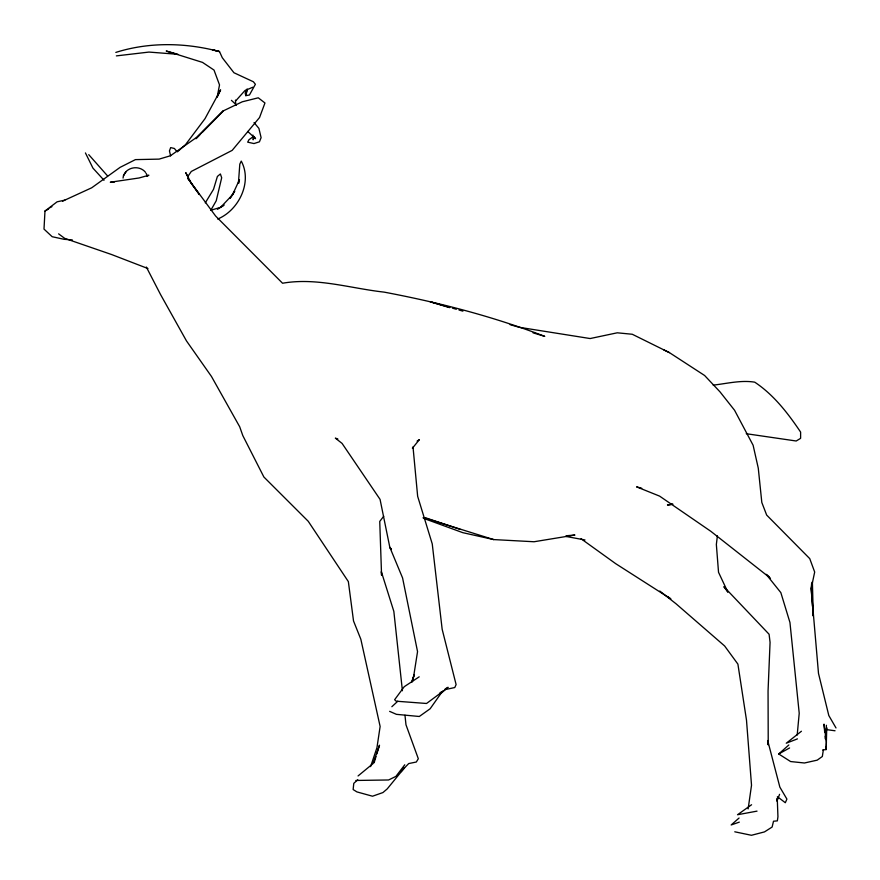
<?xml version="1.0" encoding="UTF-8"?>
<svg xmlns="http://www.w3.org/2000/svg" width="880" height="880" viewBox="0 0 880 880"><rect width="100%" height="100%" fill="white"/><g stroke="black" fill="none" stroke-linecap="round" stroke-linejoin="round"><path stroke-width="1.32" d="M533.027 332.827L544.753 336.369C492.822 316.371 438.724 302.423 384.087 292.116C350.515 288.398 316.437 277.255 282.546 283.239L215.611 216.029L187.671 178.156L199.364 194.535L191.455 183.557L185.757 172.634L187.748 176.627L191.279 171.457L232.177 150.37L259.556 117.513L264.957 102.982L258.269 97.801L242.253 101.805L223.366 110.847L196.603 137.39L170.401 155.782L159.126 159.115L135.41 159.621L120.109 167.354L91.707 187.792L64.845 200.123L57.101 201.817L44.979 211.035L44 229.097L52.162 236.709L64.185 239.327L72.27 239.888M238.425 183.007L239.811 164.131L241.252 161.084C252.637 182.16 238.722 210.397 217.657 219.043M811.657 583.066L811.184 588.544L812.405 606.254M797.192 735.031L799.216 713.262L789.954 622.512L780.846 592.636L766.183 574.332L769.109 576.763M717.398 535.854L716.353 544.467L718.531 572.297L727.87 592.163L723.888 586.685L769.087 634.249L770.066 642.356L768.053 691.009L768.229 744.623M748.143 808.896L751.52 785.268L746.493 720.148L737.902 664.114L724.636 645.975L675.994 603.746L659.813 591.052M123.046 178.079C124.223 167.475 138.754 164.175 145.431 172.216M823.339 749.958L822.338 756.492L817.201 760.155L804.441 762.993L790.614 761.552L778.723 753.973L788.843 744.964M825.957 732.952L826.408 725.285M825.803 732.963L826.76 727.716L826.155 749.551L822.701 749.991M247.126 89.034L245.806 95.645L249.436 95.007L255.387 84.293L253.407 81.774L233.937 72.743L222.288 57.717L219.516 51.59L212.465 49.819L219.516 51.59C185.779 42.603 149.336 41.811 115.819 52.415M412.962 680.801L417.549 651.629L402.578 577.951L389.807 547.261L380.061 499.378L342.078 443.41L335.346 438.13L337.854 439.01M238.733 183.304L239.47 179.696L232.518 194.799L230.241 198.077M247.214 89.507L245.806 95.645L245.19 93.115L246.631 89.474M374.11 762.784L376.035 756.503M376.805 753.984L379.5 745.195L372.999 763.631L358.061 775.951M411.84 681.978L414.249 674.52L411.697 682.198M370.59 766.623L376.959 747.659L380.127 726.462L360.844 639.265L353.529 620.994L348.359 581.614L308.231 521.279L263.868 476.993L242.814 435.6L239.69 426.756L211.464 376.464L186.472 340.901L160.578 294.591L146.344 267.025M779.559 794.332L776.974 801.196L777.249 798.127L777.942 816.794L777.348 820.875L773.509 821.227L772.123 827.046L764.478 831.908L751.443 835.285L734.767 831.798M254.122 137.819L253.121 139.777L252.901 135.058M210.98 209.979L216.238 200.761L221.683 177.782L220.385 173.965L217.393 176.44L213.521 189.332L205.293 202.862M234.663 191.389L232.518 194.799L220.594 207.339L210.573 210.331M123.376 175.813L126.192 171.545M230.131 197.967L234.553 191.279M404.767 764.786L395.912 776.391L388.586 779.977L355.872 780.461M383.735 516.23L379.742 521.433L381.568 575.19L381.337 571.67L393.844 611.402L402.413 690.756M235.807 100.782L244.948 90.552L252.813 87.219M196.075 138.446L223.366 110.847L202.609 131.989M196.009 138.721L199.782 134.882M391.853 706.717L397.804 701.228M177.452 151.822L185.559 144.606L204.996 118.69L220.605 89.859L217.14 97.295L219.516 84.92L214.005 70.059L202.488 62.381L166.232 51.029L177.947 54.307L148.973 52.074L116.369 55.891M357.775 779.79L353.793 783.332L353.133 789.547L356.928 791.912L372.515 796.213L382.932 792.561L387.2 788.92L404.547 767.734L400.818 771.749L408.694 763.576L416.317 762.014L418.319 758.736L405.977 724.768L404.976 715.242M739.068 818.026L731.17 824.967L739.31 822.129M801.427 731.236L786.269 743.215L797.445 738.881M252.747 136.983L248.919 139.777L247.687 142.164L253.979 143.561L259.435 141.812L261.107 137.665L258.896 128.37L254.056 122.562M751.586 804.738L737.528 814.737L757.031 811.129M419.199 676.83L404.25 686.697L394.636 699.721L396.154 701.195L426.536 703.483L443.619 690.822L440.033 692.67M220.594 207.339L223.52 205.436M217.437 209.33L224.191 204.985M417.076 441.1L419.397 439.626L412.401 448.228L413.017 446.974L417.659 496.331L432.245 543.895L442.167 629.299L456.104 684.574L454.784 687.544L444.488 689.733M445.159 688.919L448.096 687.291L441.023 693.341L430.144 708.763L419.309 716.485L396.418 714.34L389.631 711.359M778.723 753.973L789.602 747.945M44.979 211.035L48.488 209.11M146.641 176.407L148.885 175.23L139.051 177.98L110.319 182.215L114.213 182.237M49.577 207.845L51.92 206.657M62.502 201.311L64.845 200.123M672.793 504.119L667.469 505.032L672.705 504.295M713.196 385.132C726.88 383.603 741.004 379.929 754.743 382.173C773.872 394.9 787.919 413.248 800.613 432.08L800.613 438.339L796.191 441.001L746.229 433.708M566.049 535.766L574.937 535.04L534.05 541.75L493.713 539.583L462.792 532.664L423.302 518.243M825.561 729.487L835.043 730.774M566.192 536.481L584.991 539.968M641.762 488.268L636.592 486.86L659.604 496.122L710.875 531.344L770.451 578.226M449.801 307.384L430.133 301.752L449.669 307.648M452.419 308.132L456.346 309.265M458.975 310.013L462.902 311.135M510.081 324.665L519.255 327.294L590.139 338.547L617.254 332.805L632.258 334.257L669.46 352.649L704.616 375.496L720.027 391.886L734.558 410.256L753.115 445.258L758.274 468.16L761.816 502.48L766.667 515.075L809.743 558.624L814.682 572.033L811.184 588.544L818.499 673.442L828.806 715.528L836 727.947M423.181 517.539L493.713 539.583M425.612 517.814L460.339 529.452M147.961 268.554L111.551 254.518L64.68 238.348L58.608 233.86M663.784 349.888L669.46 352.649M581.075 538.769L615.681 563.662L670.846 598.928L667.59 596.453M777.392 796.675L785.312 802.725L786.907 799.095L779.867 787.149L767.69 740.531L767.965 744.634M231.429 100.342L236.368 104.896M247.764 131.45L255.552 138.688L253.957 136.466M104.027 180.268L92.928 168.091L85.437 152.933M107.602 175.967L88.737 154.649M176.814 151.459L174.405 148.489L170.676 147.598L169.444 150.898L170.599 155.859M391.457 549.362L389.807 547.261L391.182 549.538M145.981 173.184L147.081 175.109M824.681 732.149L824.01 724.119L826.386 742.126L826.155 749.551L825.924 746.878M825.022 736.164L825.253 738.848M812.691 610.335L813.065 615.78M235.455 100.1L235.752 105.336M812.383 581.68L813.285 615.78"/></g></svg>
